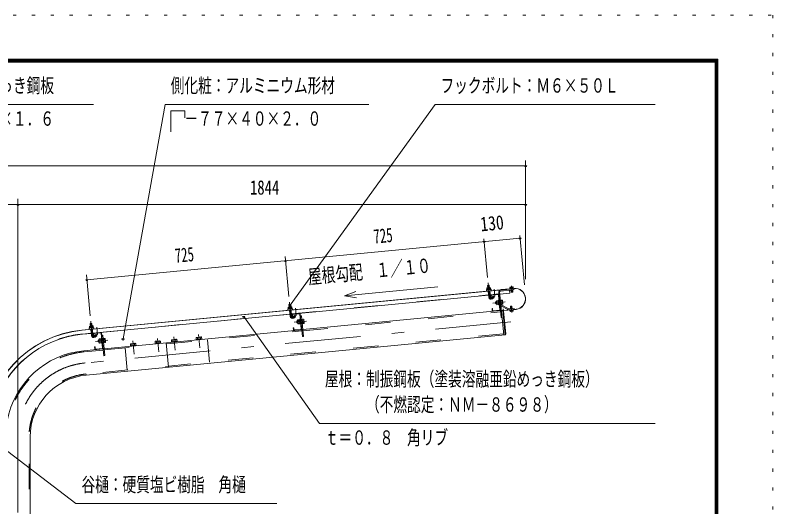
# Model space of a CAD drawing. Units: millimetres, scale not verified. Extents: x -34085 to 34091, y -14700 to 14700.
# Drawn here: x 24458 to 34091, y 8454 to 14700 of the extents above; entities that cross this region are included whole.
import ezdxf
from ezdxf.enums import TextEntityAlignment as Align

# ---------------------------------------------------------------- set-up
doc = ezdxf.new("R2010")
doc.units = ezdxf.units.MM
doc.header["$LTSCALE"] = 80
for name, pattern in [('USER2', [10, 4, -6]), ('USER3', [24, 12, -5, 2, -5]), ('USER4', [3, 0.5, -2.5])]:
    doc.linetypes.add(name, pattern=pattern)
for name, color, linetype, lineweight in [('0-6_2-02BOLD', 7, 'Continuous', 18), ('0-7_2-12HIDDEN', 3, 'USER2', 18), ('0-8_2-22CENTER', 3, 'USER3', 18), ('0-9_2-42THIN', 4, 'Continuous', 18), ('0-A_2-52DIM', 3, 'Continuous', 18), ('0-C_F-F1PAPER', 5, 'Continuous', 18), ('0-D_F-E_J_ADD', 5, 'USER4', 18)]:
    doc.layers.add(name, color=color, linetype=linetype, lineweight=lineweight)
doc.styles.add('ＭＳ ゴシック', font='')
doc.styles.get('ＭＳ ゴシック').set_extended_font_data('MS Gothic')

msp = doc.modelspace()

# ---------------------------------------------------------------- linework, layer by layer
at = {"layer": '0-6_2-02BOLD'}
for p, q in [((25308.15, 10698.56), (30801.21, 11227.48)), ((30743.2, 11220.14), (25308.33, 10696.82)), ((30464.56, 11265.51), (30485.46, 11267.53)), ((30466.83, 11232.98), (30468.55, 11215.13)), ((30471.45, 11193.97), (30478.85, 11117.1)), ((30491.17, 11217.31), (30489.45, 11235.15)), ((30499.76, 11119.12), (30492.35, 11195.98)), ((30617.05, 11186.36), (30669.87, 10637.81)), ((30632.53, 11025.66), (30617.06, 11186.35)), ((30743.52, 11216.82), (30743.02, 11221.87)), ((30760.14, 11230.92), (30758.98, 11243.09)), ((30760.93, 11218.49), (30760.45, 11223.55)), ((30764.4, 11182.1), (30761.99, 11207.34)), ((30780.26, 11232.83), (30779.09, 11245.02)), ((30781.36, 11225.57), (30781.84, 11220.5)), ((27971.4, 10902.25), (30476.3, 11143.45)), ((30475.07, 11156.39), (30495.97, 11158.41)), ((30497.22, 11145.47), (30608.71, 11156.2)), ((30598.09, 11149.55), (30515.87, 11141.63)), ((30622.18, 10957.77), (30604.2, 11144.52)), ((30610.49, 11079.18), (30604.91, 11078.64)), ((30612.06, 11121.36), (30623.2, 11122.43)), ((27959.64, 11024.31), (27938.73, 11022.31)), ((27941, 10989.77), (27942.72, 10971.92)), ((27965.34, 10974.1), (27963.63, 10991.95)), ((30569.85, 11059.44), (30572.52, 11031.58)), ((30598.28, 11074.51), (30578.06, 11072.56)), ((30579.32, 11059.49), (30599.53, 11061.43)), ((30602.05, 11035.29), (30581.83, 11033.34)), ((30600.13, 11055.33), (30607.77, 11049.04)), ((30608.44, 11042.07), (30600.79, 11048.36)), ((30610.39, 11021.86), (30603.41, 11021.19)), ((30634.14, 11008.91), (30728.65, 10958.25)), ((30651.11, 11066.4), (30634.38, 11064.79)), ((30733.93, 10968.13), (30635.82, 11020.71)), ((30636.9, 11038.64), (30653.63, 11040.25)), ((25445.58, 10659.04), (27950.49, 10900.24)), ((27945.63, 10950.75), (27953.02, 10873.89)), ((27949.25, 10913.18), (27970.15, 10915.19)), ((27973.93, 10875.9), (27966.53, 10952.77)), ((28072.26, 10906.34), (27990.05, 10898.41)), ((28096.36, 10714.56), (28078.38, 10901.3)), ((30628.83, 10947.16), (28114.15, 10705.03)), ((30617.15, 10951.66), (30534.93, 10943.75)), ((30669.1, 10948.93), (30826.58, 10964.1)), ((30826.74, 10962.35), (30669.27, 10947.2)), ((30759.04, 10950.22), (30760.2, 10938.04)), ((30779.15, 10952.13), (30780.31, 10939.96)), ((28053.67, 10789.04), (28046.7, 10788.37)), ((28052.22, 10829.35), (28072.45, 10831.3)), ((28073.71, 10818.22), (28053.49, 10816.28)), ((28076.23, 10792.07), (28056.01, 10790.13)), ((28074.3, 10812.12), (28081.94, 10805.82)), ((28082.61, 10798.85), (28074.97, 10805.15)), ((28097.37, 10879.21), (28086.23, 10878.15)), ((28125.28, 10823.19), (28108.55, 10821.58)), ((28111.07, 10795.43), (28127.8, 10797.04)), ((25415.18, 10746.56), (25416.91, 10728.71)), ((25427.21, 10630.68), (25419.81, 10707.55)), ((25439.53, 10730.89), (25437.81, 10748.74)), ((25440.72, 10709.56), (25448.12, 10632.69)), ((28103.01, 10703.95), (25588.33, 10461.82)), ((28009.1, 10700.54), (28091.32, 10708.45)), ((28077.59, 10777.98), (28084.56, 10778.65)), ((28084.79, 10776.21), (28090.37, 10776.74)), ((25424.67, 10657.03), (25313.19, 10646.3)), ((30687.29, 10639.49), (25363.21, 10126.85)), ((25444.33, 10671.99), (25423.43, 10669.97)), ((25546.45, 10663.13), (25464.23, 10655.21)), ((25570.54, 10471.35), (25552.56, 10658.09)), ((25571.56, 10636.01), (25560.42, 10634.94)), ((26778.82, 10583.48), (26776.77, 10604.72)), ((26810.97, 10608.01), (26813.01, 10586.77)), ((25546.64, 10588.1), (25526.42, 10586.15)), ((25527.68, 10573.07), (25547.89, 10575.02)), ((25550.41, 10548.87), (25530.2, 10546.92)), ((25548.48, 10568.91), (25556.13, 10562.62)), ((25549.16, 10561.94), (25556.8, 10555.64)), ((25558.75, 10535.44), (25551.77, 10534.77)), ((25558.85, 10592.76), (25553.27, 10592.23)), ((25581.14, 10594.91), (25575.57, 10594.38)), ((25599.47, 10579.98), (25582.74, 10578.37)), ((25585.26, 10552.22), (25601.99, 10553.84)), ((25923.16, 10501.09), (25923.83, 10494.12)), ((25923.5, 10522.56), (25925.55, 10501.32)), ((25940.6, 10524.21), (25942.65, 10502.97)), ((25976.85, 10506.26), (25974.8, 10527.5)), ((26236.72, 10531.28), (26237.38, 10524.32)), ((26256.2, 10533.17), (26254.15, 10554.4)), ((26288.35, 10557.69), (26290.39, 10536.45)), ((26378.48, 10537.9), (26408.37, 10227.49)), ((26465.24, 10553.29), (26463.19, 10574.53)), ((26497.38, 10577.82), (26499.43, 10556.58)), ((25577.19, 10460.74), (25333.31, 10437.26)), ((25483.28, 10457.33), (25565.5, 10465.25)), ((24649.78, 9341.41), (24649.78, 7878.4))]:
    msp.add_line(p, q, dxfattribs=at)
for points in [[(30507.73, 11218.91), (30508.27, 11213.34), (30452.52, 11207.96), (30451.99, 11213.53)], [(30748.41, 11229.8), (30748.95, 11224.23), (30792.51, 11228.38), (30791.97, 11233.95)], [(27981.9, 10975.7), (27982.44, 10970.13), (27926.69, 10964.75), (27926.16, 10970.32)], [(30747.31, 10949.1), (30746.79, 10954.68), (30790.34, 10958.83), (30790.88, 10953.26)], [(25400.89, 10721.54), (25456.62, 10726.92), (25456.09, 10732.49), (25400.35, 10727.12)]]:
    msp.add_lwpolyline(points, close=True, dxfattribs=at)
for points in [[(30457.23, 11214.05), (30455.51, 11231.89), (30458.38, 11233.93), (30497.57, 11237.71), (30500.77, 11236.25), (30502.49, 11218.41)], [(30488.42, 11236.83), (30485.46, 11267.53), (30483.55, 11269.1), (30466.14, 11267.43), (30464.56, 11265.51), (30467.52, 11234.81)], [(30605.91, 11185.29), (30637.22, 10860.06), (30648.36, 10861.14)], [(30620.01, 11155.7), (30748.22, 11168.04), (30744.59, 11205.66)], [(30622.28, 11205.14), (30799.26, 11222.18), (30800.34, 11211.03), (30623.35, 11193.99)], [(30801.05, 11229.22), (30638.35, 11213.55), (30638.51, 11211.81)], [(30751.79, 11244.18), (30748.92, 11242.14), (30750.07, 11229.96)], [(30751.79, 11244.18), (30785.94, 11247.44), (30789.15, 11245.98), (30790.31, 11233.79)], [(30782.9, 11209.35), (30785.3, 11184.09), (30782.15, 11180.28), (30768.21, 11178.95), (30764.4, 11182.1), (30785.3, 11184.09)], [(30510.83, 11135.52), (30513.12, 11111.83), (30507.54, 11111.29), (30505.26, 11134.98)], [(30514.23, 11112.52), (30536.46, 11128.37), (30548.65, 11111.27), (30526.43, 11095.42)], [(30604.91, 11078.64), (30610.62, 11019.42), (30616.2, 11019.96)], [(30632.92, 11021.57), (30638.49, 11022.11), (30632.79, 11081.33), (30627.21, 11080.8)], [(30633.12, 11077.87), (30649.86, 11079.48), (30652.68, 11075.51), (30656.91, 11031.62), (30654.89, 11027.18), (30638.16, 11025.57)], [(27931.4, 10970.84), (27929.68, 10988.68), (27932.55, 10990.72), (27971.74, 10994.5), (27974.94, 10993.04), (27976.66, 10975.19)], [(27962.6, 10993.61), (27959.64, 11024.31), (27957.73, 11025.89), (27940.31, 11024.22), (27938.73, 11022.31), (27941.69, 10991.6)], [(30579.49, 11032.25), (30572.52, 11031.58), (30566.8, 11036.3), (30565.12, 11053.72), (30569.85, 11059.44), (30576.81, 11060.12)], [(30578.06, 11072.56), (30576.04, 11068.13), (30580.27, 11024.23), (30583.1, 11020.26), (30603.31, 11022.21)], [(30603.41, 11021.19), (30598.18, 11075.53), (30605.15, 11076.21)], [(30777.74, 10971.16), (30774.89, 11000.95), (30771.08, 11004.1), (30757.15, 11002.77), (30754, 10998.96)], [(30774.89, 11000.95), (30754, 10998.96), (30756.82, 10969.15)], [(27985.01, 10892.31), (27987.29, 10868.62), (27981.71, 10868.08), (27979.43, 10891.77)], [(28083.95, 10901.83), (28111.39, 10616.86), (28122.54, 10617.93), (28097.38, 10879.22)], [(30528.81, 10948.78), (30526.53, 10972.47), (30520.95, 10971.94), (30523.24, 10948.25)], [(30687.29, 10639.49), (30657.4, 10949.91), (30639.98, 10948.23)], [(30687.29, 10639.49), (30696.73, 10650.95), (30668.86, 10940.47), (30657.4, 10949.91)], [(30663.54, 10951.92), (30662.03, 10967.6), (30663.77, 10967.76), (30665.28, 10952.08)], [(30738.99, 10956.18), (30803.18, 10962.35), (30802.11, 10973.51), (30737.91, 10967.33)], [(30753.36, 10935.61), (30750.14, 10937.08), (30748.98, 10949.26)], [(30753.36, 10935.61), (30787.5, 10938.87), (30790.37, 10940.92), (30789.22, 10953.1)], [(27988.41, 10869.31), (28010.62, 10885.15), (28022.82, 10868.06), (28000.6, 10852.21)], [(28050.99, 10816.9), (28044.02, 10816.23), (28039.29, 10810.51), (28040.98, 10793.08), (28046.7, 10788.37), (28044.02, 10816.23)], [(28052.22, 10829.35), (28050.22, 10824.91), (28054.44, 10781.02), (28057.27, 10777.05), (28077.49, 10779)], [(28079.33, 10832.99), (28072.35, 10832.32), (28077.59, 10777.98)], [(28084.79, 10776.21), (28079.08, 10835.43), (28084.66, 10835.97)], [(28107.09, 10778.35), (28112.66, 10778.89), (28106.96, 10838.12), (28101.38, 10837.58)], [(28107.29, 10834.65), (28124.03, 10836.27), (28126.86, 10832.3), (28131.08, 10788.4), (28129.07, 10783.97), (28112.33, 10782.35)], [(25405.59, 10727.63), (25403.87, 10745.47), (25406.74, 10747.51), (25445.93, 10751.29), (25449.12, 10749.83), (25450.85, 10731.98)], [(25412.92, 10779.1), (25414.5, 10781.01), (25431.91, 10782.69), (25433.82, 10781.11)], [(25436.78, 10750.41), (25433.82, 10781.11), (25412.92, 10779.1), (25415.88, 10748.4)], [(27997.41, 10705.03), (27995.13, 10728.72), (28000.71, 10729.26), (28002.99, 10705.57)], [(25459.19, 10649.1), (25461.47, 10625.41), (25455.9, 10624.87), (25453.62, 10648.56)], [(25462.6, 10626.11), (25484.81, 10641.94), (25497.01, 10624.85), (25474.79, 10609.01)], [(25558.14, 10658.63), (25585.58, 10373.65), (25596.72, 10374.72), (25571.56, 10636.01)], [(26830.11, 10588.42), (26828.06, 10609.66), (26822.31, 10612.28), (26764.82, 10606.74), (26759.67, 10603.07), (26761.72, 10581.84)], [(25518.2, 10573.03), (25513.48, 10567.3), (25515.16, 10549.88), (25520.89, 10545.16)], [(25527.86, 10545.83), (25520.89, 10545.16), (25518.2, 10573.03), (25525.17, 10573.7)], [(25526.42, 10586.15), (25524.4, 10581.71), (25528.62, 10537.81), (25531.46, 10533.85), (25551.68, 10535.79)], [(25551.77, 10534.77), (25546.54, 10589.12), (25553.51, 10589.79)], [(25553.27, 10592.23), (25558.98, 10533), (25564.55, 10533.53)], [(25581.14, 10594.91), (25586.85, 10535.68), (25581.28, 10535.15)], [(25605.27, 10545.19), (25601.04, 10589.09), (25598.22, 10593.06), (25581.48, 10591.45)], [(25586.52, 10539.15), (25603.26, 10540.76), (25605.27, 10545.19)], [(25923.16, 10501.09), (25996.33, 10508.14), (25996.99, 10501.17)], [(25993.94, 10507.91), (25991.9, 10529.15), (25986.14, 10531.77), (25928.65, 10526.23), (25923.5, 10522.56)], [(26236.72, 10531.28), (26309.88, 10538.33), (26310.55, 10531.36)], [(26307.49, 10538.1), (26305.45, 10559.34), (26299.69, 10561.96), (26242.2, 10556.43), (26237.06, 10552.76), (26239.1, 10531.51)], [(26446.42, 10544.44), (26445.75, 10551.41), (26518.91, 10558.46), (26519.58, 10551.49)], [(26516.53, 10558.23), (26514.48, 10579.46), (26508.73, 10582.09), (26451.24, 10576.55), (26446.09, 10572.88), (26448.13, 10551.64)], [(26760, 10574.63), (26759.33, 10581.6), (26832.49, 10588.65), (26833.16, 10581.68)], [(25471.59, 10461.83), (25469.32, 10485.51), (25474.89, 10486.05), (25477.18, 10462.37)]]:
    msp.add_lwpolyline(points, dxfattribs=at)
for centre, radius, start, end in [((30456.68, 11201.33), 7, 95.49939, 275.49939), ((30461.96, 11224.17), 10.06, 61.11575, 121.11575), ((30481.58, 11198.38), 37.62, 77.91205, 113.08797), ((30495.91, 11227.44), 10.06, 69.88426, 129.88426), ((30505.45, 11206.03), 7, 275.5002, 95.5002), ((30624.02, 11187.02), 18.2, 95.50003, 185.50002), ((30624.02, 11187.02), 7, 95.50003, 185.50002), ((30754.56, 11236.3), 8.11, 56.9164, 95.44783), ((30771.69, 11216.16), 29.79, 75.61871, 115.27916), ((30784.72, 11239.18), 8.11, 95.44783, 133.99406), ((30813.89, 11095.78), 134.05, 275.50003, 95.50003), ((30813.89, 11095.78), 132.3, 275.50003, 95.50003), ((30508.9, 11119.99), 30.18, 185.5, 305.5), ((30508.9, 11119.99), 9.19, 185.5, 305.5), ((30516.41, 11136.05), 11.2, 95.49878, 185.49857), ((30516.41, 11136.05), 5.6, 95.49878, 185.4908), ((30598.63, 11143.98), 11.2, 5.5027, 95.5027), ((30598.63, 11143.98), 5.6, 5.5027, 95.5027), ((27936.14, 10980.96), 10.06, 61.11575, 121.11575), ((27955.75, 10955.17), 37.62, 77.91205, 113.08797), ((27970.08, 10984.23), 10.06, 69.88426, 129.88426), ((30586.28, 11066.76), 10.07, 185.50095, 226.22777), ((30614.59, 11049.69), 36.61, 164.47554, 206.52635), ((30590.06, 11027.54), 10.07, 144.77412, 185.50095), ((30638.8, 11026.27), 6.3, 226.24097, 241.79402), ((30642.89, 11072.21), 10.07, 324.77412, 5.50095), ((30618.36, 11050.06), 36.61, 344.47554, 26.52635), ((30646.67, 11032.98), 10.07, 5.50095, 46.22777), ((27930.85, 10958.12), 7, 95.49939, 275.49939), ((27979.62, 10962.82), 7, 275.5002, 95.5002), ((27990.58, 10892.84), 11.2, 95.49878, 185.49857), ((27990.58, 10892.84), 5.6, 95.49878, 185.4908), ((28072.8, 10900.77), 11.2, 5.5027, 95.5027), ((28072.8, 10900.77), 5.6, 5.5027, 95.5027), ((30534.39, 10949.32), 11.2, 185.49792, 275.50047), ((30534.39, 10949.32), 5.6, 185.4908, 275.50047), ((30616.61, 10957.23), 5.6, 275.51155, 5.5027), ((30616.61, 10957.23), 11.2, 275.51155, 5.5027), ((30668.76, 10952.42), 5.25, 185.50003, 275.50003), ((30668.76, 10952.42), 3.5, 185.50003, 275.50003), ((30737.24, 10974.3), 18.2, 241.8121, 275.50003), ((30737.24, 10974.3), 7, 241.81552, 275.50003), ((30754.57, 10943.87), 8.11, 275.44783, 313.99406), ((30767.6, 10966.89), 29.79, 255.61871, 295.27916), ((30784.73, 10946.75), 8.11, 236.9164, 275.44783), ((27983.08, 10876.78), 30.18, 185.5, 305.5), ((27983.08, 10876.78), 9.19, 185.5, 305.5), ((28060.46, 10823.55), 10.07, 185.50095, 226.22777), ((28088.77, 10806.48), 36.61, 164.47554, 206.52635), ((28064.23, 10784.32), 10.07, 144.77412, 185.50095), ((28117.06, 10829), 10.07, 324.77412, 5.50095), ((28092.54, 10806.84), 36.61, 344.47554, 26.52635), ((28120.84, 10789.77), 10.07, 5.50095, 46.22777), ((25438.84, 9341.41), 1363.42, 95.5, 179.26999), ((25438.84, 9341.41), 1361.67, 95.49997, 179.26906), ((25405.04, 10714.91), 7, 95.49939, 275.49939), ((25410.32, 10737.75), 10.06, 61.11575, 121.11575), ((25429.94, 10711.96), 37.62, 77.91205, 113.08797), ((25444.26, 10741.02), 10.06, 69.88426, 129.88426), ((25453.81, 10719.61), 7, 275.5002, 95.5002), ((28008.56, 10706.11), 11.2, 185.49792, 275.50047), ((28008.56, 10706.11), 5.6, 185.4908, 275.50047), ((28090.79, 10714.02), 5.6, 275.51155, 5.5027), ((28090.79, 10714.02), 11.2, 275.51155, 5.5027), ((25438.84, 9341.41), 1310.92, 95.5, 163.56755), ((25457.26, 10633.58), 30.18, 185.5, 305.5), ((25457.26, 10633.58), 9.19, 185.5, 305.5), ((25464.76, 10649.63), 11.2, 95.49878, 185.49857), ((25464.76, 10649.63), 5.6, 95.49878, 185.4908), ((25546.98, 10657.56), 11.2, 5.5027, 95.5027), ((25546.98, 10657.56), 5.6, 5.5027, 95.5027), ((26769.19, 10593.86), 13.24, 55.07169, 95.5), ((26798.19, 10561.5), 48.23, 74.6357, 116.3643), ((26820.48, 10598.8), 13.24, 95.5, 135.93115), ((25534.64, 10580.34), 10.07, 185.50095, 226.22777), ((25562.95, 10563.27), 36.61, 164.47554, 206.52635), ((25538.42, 10541.12), 10.07, 144.77412, 185.50095), ((25591.24, 10585.79), 10.07, 324.77412, 5.50095), ((25566.72, 10563.63), 36.61, 344.47554, 26.52635), ((25595.03, 10546.57), 10.07, 5.50095, 46.22777), ((25933.02, 10513.35), 13.24, 55.07169, 95.5), ((25962.02, 10481), 48.23, 74.6357, 116.3643), ((25984.32, 10518.29), 13.24, 95.5, 135.93115), ((26246.58, 10543.54), 13.24, 55.07169, 95.5), ((26275.57, 10511.19), 48.23, 74.6357, 116.3643), ((26297.86, 10548.48), 13.24, 95.5, 135.93115), ((26455.6, 10563.66), 13.24, 55.07169, 95.5), ((26484.6, 10531.31), 48.23, 74.6357, 116.3643), ((26506.89, 10568.61), 13.24, 95.5, 135.93115), ((25438.84, 9341.41), 1100.92, 95.49995, 169.34674), ((25482.75, 10462.9), 11.2, 185.49792, 275.50047), ((25482.75, 10462.9), 5.6, 185.4908, 275.50047), ((25564.97, 10470.82), 5.6, 275.51155, 5.5027), ((25564.97, 10470.82), 11.2, 275.51155, 5.5027), ((25438.84, 9341.41), 789.08, 95.49997, 180)]:
    msp.add_arc(centre, radius, start, end, dxfattribs=at)
at = {"layer": '0-7_2-12HIDDEN'}
for p, q in [((27971.23, 10903.99), (30476.14, 11145.19)), ((30497.05, 11147.2), (30608.54, 11157.94)), ((30619.84, 11157.44), (30748.05, 11169.78)), ((25445.41, 10660.79), (27950.32, 10901.98)), ((28115.56, 10690.39), (30630.24, 10932.53)), ((25313.02, 10648.04), (25424.51, 10658.77)), ((30668.46, 10652.44), (25361.8, 10141.48)), ((25589.75, 10447.18), (28104.41, 10689.32)), ((26902.47, 10573.58), (26929.55, 10292.43)), ((25334.73, 10422.63), (25578.6, 10446.11)), ((25857.31, 10472.95), (25884.38, 10191.8)), ((24635.08, 7878.4), (24635.08, 9341.41))]:
    msp.add_line(p, q, dxfattribs=at)
for radius, start, end in [(1312.67, 95.5, 163.57619), (1086.22, 95.49997, 169.33789), (803.77, 95.49997, 180)]:
    msp.add_arc((25438.84, 9341.41), radius, start, end, dxfattribs=at)
at = {"layer": '0-8_2-22CENTER'}
for p, q in [((30471.94, 11298.43), (30489.31, 11118.11)), ((30558.66, 11128.17), (30549.74, 11220.84)), ((30775.59, 11175.79), (30767.44, 11260.43)), ((30520.33, 11103.97), (30553.81, 11127.84)), ((27946.12, 11055.22), (27963.48, 10874.89)), ((30689.64, 11056.92), (30531.13, 11041.65)), ((30771.85, 10922.63), (30763.7, 11007.27)), ((28032.83, 10884.96), (28023.92, 10977.63)), ((30759.44, 10803.08), (25348.26, 10282.06)), ((25420.3, 10812.01), (25437.66, 10631.69)), ((27994.51, 10860.76), (28027.98, 10884.63)), ((28005.29, 10798.43), (28163.81, 10813.71)), ((25498.1, 10734.42), (25507.02, 10641.75)), ((25502.16, 10641.43), (25468.69, 10617.56)), ((26493.07, 10443.44), (26476.63, 10614.16)), ((26790.21, 10644.36), (26806.65, 10473.64)), ((25479.48, 10555.23), (25638, 10570.5)), ((25970.48, 10393.13), (25954.04, 10563.84)), ((26267.59, 10594.03), (26284.04, 10423.32)), ((24493.85, 9341.41), (24493.85, -1827.1))]:
    msp.add_line(p, q, dxfattribs=at)
for centre, radius, start, end in [((30508.9, 11119.99), 19.69, 185.5, 305.5), ((27983.08, 10876.78), 19.69, 185.5, 305.5), ((25457.26, 10633.58), 19.69, 185.5, 305.5), ((25438.84, 9341.41), 945, 95.49997, 180)]:
    msp.add_arc(centre, radius, start, end, dxfattribs=at)
at = {"layer": '0-9_2-42THIN'}
for p, q in [((30469.26, 11234.98), (30466.14, 11267.43)), ((30483.55, 11269.1), (30486.68, 11236.66)), ((30494.23, 11158.23), (30490.61, 11195.81)), ((30763.23, 11223.82), (30763.71, 11218.76)), ((30764.78, 11207.61), (30767.46, 11179.58)), ((30779.04, 11220.23), (30778.56, 11225.3)), ((30782.78, 11181.05), (30780.11, 11209.08)), ((30496.6, 11151.9), (30494.23, 11158.23)), ((27943.43, 10991.77), (27940.31, 11024.21)), ((27957.73, 11025.89), (27960.85, 10993.45)), ((30577.15, 11056.64), (30566.69, 11055.63)), ((30568.7, 11034.73), (30579.16, 11035.74)), ((30759.62, 10969.42), (30756.51, 11002.01)), ((30771.85, 11003.48), (30774.95, 10970.9)), ((28040.87, 10812.41), (28051.32, 10813.42)), ((28053.33, 10792.52), (28042.88, 10791.51)), ((25417.62, 10748.56), (25414.5, 10781.01)), ((25421.55, 10707.71), (25425.17, 10670.14)), ((25431.91, 10782.69), (25435.03, 10750.24)), ((25442.59, 10671.82), (25438.97, 10709.39)), ((25425.17, 10670.14), (25424.05, 10663.47)), ((25444.96, 10665.49), (25442.59, 10671.82)), ((25515.05, 10569.2), (25525.5, 10570.21)), ((25527.51, 10549.31), (25517.07, 10548.3))]:
    msp.add_line(p, q, dxfattribs=at)
for points in [[(30473.2, 11194.14), (30476.81, 11156.56), (30475.69, 11149.89)], [(27947.37, 10950.92), (27950.99, 10913.35), (27949.87, 10906.68)], [(27970.77, 10908.69), (27968.4, 10915.02), (27964.79, 10952.6)]]:
    msp.add_lwpolyline(points, dxfattribs=at)
at = {"layer": '0-A_2-52DIM'}
for p, q in [((22446.35, 13565.9), (25456.35, 13565.9)), ((29796.34, 13565.9), (27954.34, 11017.86)), ((29796.34, 13565.9), (32596.34, 13565.9)), ((26436.35, 13483.92), (26436.35, 13215.9)), ((30947.83, 12855.45), (30947.83, 11345.24)), ((16884.85, 12785.45), (30947.83, 12785.45)), ((30961.83, 12785.45), (30933.83, 12785.45)), ((24493.84, 12365.45), (24493.84, 9377.93)), ((24493.85, 9377.93), (24493.85, 12365.45)), ((30947.83, 12295.45), (16884.85, 12295.45)), ((24507.84, 12295.45), (24479.84, 12295.45)), ((24507.85, 12295.45), (24479.85, 12295.45)), ((30961.83, 12295.45), (30933.83, 12295.45)), ((30877.72, 11867.92), (25369.7, 11337.56)), ((30465.22, 11368.11), (30418.13, 11857.32)), ((30891.72, 11867.92), (30863.72, 11867.92)), ((30935.03, 11272.78), (30874.52, 11901.27)), ((30435.33, 11823.97), (30407.33, 11823.97)), ((27909.51, 11580.76), (27881.51, 11580.76)), ((27939.41, 11124.9), (27890.48, 11633.02)), ((25363.63, 11400.62), (25413.59, 10881.69)), ((25383.7, 11337.55), (25355.7, 11337.55)), ((28643.79, 11135.89), (28799.13, 11109.89)), ((27968.34, 11017.86), (27940.34, 11017.86)), ((27377.95, 10872.44), (27349.95, 10872.44)), ((25844.76, 10586.06), (25816.76, 10586.06))]:
    msp.add_line(p, q, dxfattribs=at)
for points in [[(25830.76, 10586.06), (26366.35, 13565.9), (28956.35, 13565.9)], [(26436.35, 13483.92), (26616.64, 13483.92), (26616.64, 13393.77)], [(28791.32, 11191.05), (28643.79, 11135.89), (29833.2, 11250.42)], [(27363.95, 10872.44), (28326.34, 9512.9), (32596.34, 9512.9)], [(27786.71, 8496.09), (25231.7, 8496.09), (24143.15, 9320.38)]]:
    msp.add_lwpolyline(points, dxfattribs=at)
for centre in [(30947.83, 12785.45), (24493.84, 12295.45), (24493.85, 12295.45), (30947.83, 12295.45), (30877.72, 11867.92), (30421.33, 11823.97), (27895.51, 11580.76), (25369.7, 11337.55), (27954.34, 11017.86), (27363.95, 10872.44), (25830.76, 10586.06)]:
    msp.add_arc(centre, 14, 180, 0, dxfattribs=at)
at = {"layer": '0-C_F-F1PAPER'}
for points in [[(33391.46, -14000), (-6788.54, -14000), (-6788.54, 14140), (33391.46, 14140)], [(33387.96, -13996.5), (33387.96, 14136.5), (-6785.04, 14136.5), (-6785.04, -13996.5)], [(33384.46, -13993), (33384.46, 14133), (-6781.54, 14133), (-6781.54, -13993)], [(33380.96, -13989.5), (-6778.04, -13989.5), (-6778.04, 14129.5), (33380.96, 14129.5)], [(33377.46, -13986), (33377.46, 14126), (-6774.54, 14126), (-6774.54, -13986)], [(33373.96, -13982.5), (-6771.04, -13982.5), (-6771.04, 14122.5), (33373.96, 14122.5)], [(33370.46, -13979), (33370.46, 14119), (-6767.54, 14119), (-6767.54, -13979)], [(33366.96, -13975.5), (-6764.04, -13975.5), (-6764.04, 14115.5), (33366.96, 14115.5)], [(33363.46, -13972), (-6760.54, -13972), (-6760.54, 14112), (33363.46, 14112)], [(33359.96, -13968.5), (-6757.04, -13968.5), (-6757.04, 14108.5), (33359.96, 14108.5)], [(33356.46, -13965), (33356.46, 14105), (-6753.54, 14105), (-6753.54, -13965)]]:
    msp.add_lwpolyline(points, close=True, dxfattribs=at)
at = {"layer": '0-D_F-E_J_ADD'}
msp.add_lwpolyline([(34091.46, -14700), (-7488.54, -14700), (-7488.54, 14700), (34091.46, 14700)], close=True, dxfattribs=at)

# ---------------------------------------------------------------- texts
at = {"layer": '0-A_2-52DIM', "color": 7, "style": 'ＭＳ ゴシック'}
for s, width, p in [('母屋：塗装溶融亜鉛めっき鋼板', 0.7, (22516.34, 13660.78)), ('側化粧：アルミニウム形材', 0.7, (26436.35, 13660.78)), ('フックボルト：Ｍ６×５０Ｌ', 0.7, (29866.35, 13660.78)), ('\u3000－６０×３０×１０×１．６', 0.7, (22516.34, 13240.77)), ('\u3000－７７×４０×２．０', 0.7, (26436.35, 13240.77)), ('1844', 0.75, (27444.26, 12365.45)), ('屋根：制振鋼板（塗装溶融亜鉛めっき鋼板）', 0.7, (28396.34, 9932.46)), ('\u3000\u3000\u3000（不燃認定：ＮＭ－８６９８）', 0.7, (28396.33, 9607.78)), ('ｔ＝０．８\u3000角リブ', 0.7, (28396.33, 9187.77)), ('谷樋：硬質塩ビ樹脂\u3000角樋', 0.7, (25301.7, 8590.97))]:
    msp.add_text(s, height=182.3, dxfattribs=dict(at, width=width)).set_placement(p, align=Align.BOTTOM_LEFT)
for s, rotation, width, p in [('130', 5.5, 0.8, (30386.92, 11898.39)), ('725', 5.5, 0.65, (29029.2, 11742.67)), ('725', 5.499, 0.65, (26503.38, 11499.46)), ('屋根勾配\u3000１／１０', 5.5, 0.7, (28196.25, 11228.72))]:
    msp.add_text(s, height=182.3, rotation=rotation, dxfattribs=dict(at, width=width)).set_placement(p, align=Align.BOTTOM_LEFT)

doc.saveas('drawing.dxf')
